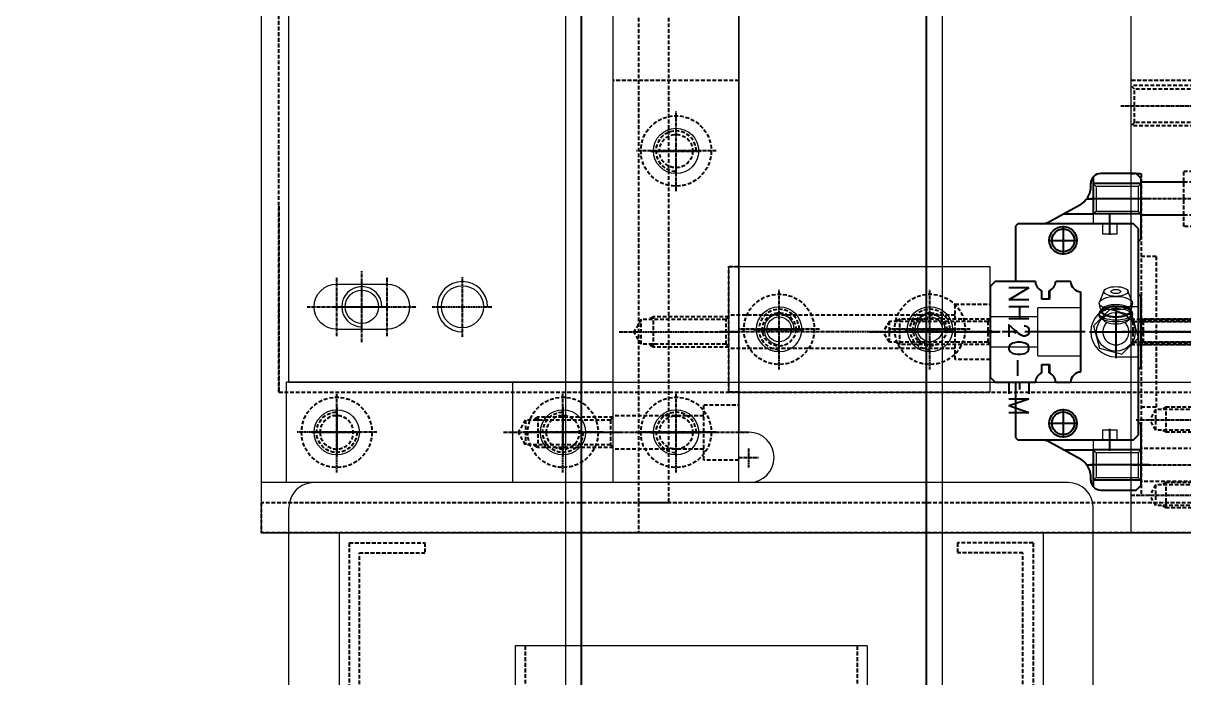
# Model space of a CAD drawing. Header units: millimetres. Extents: x -32759 to 129432, y 390 to 54305.
# Drawn here: x 11544.5 to 11775.4, y 25788.1 to 25918.3 of the extents above; entities that cross this region are included whole.
import ezdxf

# ---------------------------------------------------------------- set-up
doc = ezdxf.new("R2010")
doc.units = ezdxf.units.MM
for name, pattern in [('AM_ISO08W050', [18, 12, -1.5, 3, -1.5]), ('CENTER', [2, 1.25, -0.25, 0.25, -0.25]), ('HIDDEN', [0.375, 0.25, -0.125])]:
    doc.linetypes.add(name, pattern=pattern)
for name, color, linetype, lineweight in [('_BODY', 7, 'Continuous', 13), ('AM_4', 3, 'Continuous', 25), ('AM_5', 3, 'Continuous', 25), ('AM_7', 4, 'AM_ISO08W050', 25), ('AM_9', 253, 'Continuous', 0), ('ConnectionPoints', 7, 'Continuous', 50)]:
    doc.layers.add(name, color=color, linetype=linetype, lineweight=lineweight)
doc.layers.add('CL', color=1, linetype='CENTER')
doc.layers.add('HL', color=2, linetype='HIDDEN')
doc.styles.add('ROAMNS', font='romans.shx', dxfattribs={"width": 0.8, "bigfont": 'whgtxt.shx'})
doc.styles.get("Standard").update_dxf_attribs({"font": 'arial.ttf'})
doc.styles.add('한글', font='romans.shx', dxfattribs={"height": 4, "bigfont": 'whgtxt.shx'})
doc.dimstyles.new('20 작은 한덕_도면칫수', dxfattribs={"dimscale": 20, "dimtxt": 3.3, "dimasz": 3.5, "dimexe": 0.65, "dimexo": 1.25, "dimgap": 1, "dimtad": 1, "dimdec": 0, "dimdsep": 46, "dimtxsty": 'ROAMNS', "dimcen": 0, "dimclrd": 7, "dimclre": 7, "dimclrt": 2, "dimadec": 0, "dimazin": 2, "dimtp": 0.1, "dimtm": 0.1, "dimtfac": 0.71, "dimtdec": 0, "dimtmove": 0, "dimatfit": 3, "dimfxl": 1, "dimlwd": -1, "dimlwe": -1, "dimarcsym": 1})
doc.dimstyles.new('AM_ISO$0', dxfattribs={"dimtxt": 3.5, "dimasz": 3.5, "dimexe": 1, "dimexo": 1, "dimgap": 1.5, "dimtad": 1, "dimdsep": 46, "dimtxsty": 'Standard', "dimcen": 0, "dimclrd": 256, "dimclre": 256, "dimclrt": 2, "dimadec": 0, "dimazin": 2, "dimtp": 0.1, "dimtm": 0.1, "dimtfac": 0.71, "dimtdec": 3, "dimtmove": 0, "dimatfit": 3, "dimfxl": 1, "dimlwd": -1, "dimlwe": -1, "dimarcsym": 1})

# ---------------------------------------------------------------- blocks, each defined once
blk = doc.blocks.new('yiiyik')
at = {"ltscale": 0.5}
for p, q in [((205215.39, 28869.14), (202315.39, 28869.14)), ((202315.39, 28794.14), (205215.39, 28794.14))]:
    blk.add_line(p, q, dxfattribs=at)
at = {"layer": 'HL', "ltscale": 3}
for p, q in [((202315.39, 28865.94), (205215.39, 28865.94)), ((202315.39, 28797.34), (205215.39, 28797.34))]:
    blk.add_line(p, q, dxfattribs=at)
blk = doc.blocks.new('78544')
at = {"color": 0}
blk.add_blockref('yiiyik', (-12321.08, -5825.08), dxfattribs=at)
blk = doc.blocks.new('5WW')
at = {"ltscale": 0.5}
for p, q in [((194368.82, 19052.97), (192913.82, 19052.97)), ((192913.82, 18977.97), (194368.82, 18977.97))]:
    blk.add_line(p, q, dxfattribs=at)
at = {"layer": 'HL', "ltscale": 3}
for p, q in [((192913.82, 19049.77), (194368.82, 19049.77)), ((192913.82, 18981.17), (194368.82, 18981.17))]:
    blk.add_line(p, q, dxfattribs=at)
blk = doc.blocks.new('567W55')
at = {"ltscale": 0.5}
blk.add_line((194983.82, 20204.46), (194373.82, 20204.46), dxfattribs=at)
blk = doc.blocks.new('574534')
for name, p in [('567W55', (0, 0)), ('5WW', (615, 1151.49))]:
    blk.add_blockref(name, p)
blk = doc.blocks.new('TUWW')
at = {"ltscale": 0.5}
blk.add_circle((205051.78, 17531.93), 3.32, dxfattribs=at)
at = {"color": 1, "ltscale": 0.5}
blk.add_arc((205051.78, 17531.93), 4, 270, 180, dxfattribs=at)
at = {"layer": 'CL', "ltscale": 0.5}
for p, q in [((205051.78, 17536.93), (205051.78, 17526.93)), ((205046.78, 17531.93), (205056.78, 17531.93))]:
    blk.add_line(p, q, dxfattribs=at)
blk = doc.blocks.new('573QR')
at = {"ltscale": 0.5}
for p in [(204670.39, 17804.2), (204990.39, 18169.2)]:
    blk.add_line(p, (204670.39, 18169.2), dxfattribs=at)
blk.add_blockref('TUWW', (-336.39, 617.27))
blk = doc.blocks.new('46YWWRW')
at = {"layer": 'HL', "ltscale": 3}
for p, q in [((205225.37, 17333.38), (205590.37, 17333.38)), ((205515.37, 17327.38), (205515.37, 17333.38)), ((205590.37, 17327.38), (205590.37, 17333.38)), ((205225.37, 17327.38), (205590.37, 17327.38))]:
    blk.add_line(p, q, dxfattribs=at)
blk = doc.blocks.new('567ETW')
at = {"layer": 'HL', "ltscale": 3}
for p, q in [((204676.39, 17327.38), (204676.39, 17333.38)), ((204984.39, 17333.38), (204676.39, 17333.38)), ((204984.39, 17327.38), (204984.39, 17333.38)), ((204984.39, 17327.38), (204676.39, 17327.38))]:
    blk.add_line(p, q, dxfattribs=at)
blk = doc.blocks.new('56WERWR')
for name, p in [('573QR', (0, 203.47)), ('567ETW', (0, 964.29))]:
    blk.add_blockref(name, p)
at = {"rotation": 90}
blk.add_blockref('46YWWRW', (222003.77, -187217.7), dxfattribs=at)
blk = doc.blocks.new('r6urqr')
at = {"ltscale": 0.5}
for p, q in [((217058.62, 19152.38), (217208.62, 19152.38)), ((217053.62, 19147.38), (217053.62, 19077.38)), ((217213.62, 19147.38), (217213.62, 19077.38)), ((217058.62, 19072.38), (217208.62, 19072.38))]:
    blk.add_line(p, q, dxfattribs=at)
for centre, start, end in [((217058.62, 19147.38), 90, 180), ((217208.62, 19147.38), 0, 90), ((217058.62, 19077.38), 180, 270), ((217208.62, 19077.38), 270, 0)]:
    blk.add_arc(centre, 5, start, end, dxfattribs=at)
blk = doc.blocks.new('t7werqr')
at = {"ltscale": 0.5}
for p, q in [((217335.13, 19112.46), (217335.13, 19127.46)), ((217335.13, 19127.46), (217405.13, 19127.46)), ((217405.13, 19112.46), (217405.13, 19127.46)), ((217335.13, 19112.46), (217405.13, 19112.46))]:
    blk.add_line(p, q, dxfattribs=at)
at = {"layer": 'HL', "ltscale": 3}
for p, q in [((217337.13, 19112.46), (217337.13, 19127.46)), ((217403.13, 19112.46), (217403.13, 19127.46))]:
    blk.add_line(p, q, dxfattribs=at)
blk = doc.blocks.new('rtuq2eq')
at = {"layer": 'HL', "ltscale": 3}
for p, q in [((217390.76, 19131.08), (217334.76, 19131.08)), ((217334.76, 19131.08), (217334.76, 19116.08)), ((217390.76, 19131.08), (217390.76, 19116.08)), ((217336.76, 19129.08), (217336.76, 19116.08)), ((217336.76, 19129.08), (217388.76, 19129.08)), ((217388.76, 19129.08), (217388.76, 19116.08)), ((217334.76, 19116.08), (217336.76, 19116.08)), ((217390.76, 19116.08), (217388.76, 19116.08))]:
    blk.add_line(p, q, dxfattribs=at)
blk = doc.blocks.new('56uwerww')
for name, p in [('r6urqr', (0, 218.82)), ('t7werqr', (-236.51, 211.25))]:
    blk.add_blockref(name, p)
at = {"xscale": -1, "rotation": 90}
blk.add_blockref('rtuq2eq', (236196.69, 236693.96), dxfattribs=at)
at = {"rotation": 270}
blk.add_blockref('rtuq2eq', (198070.54, 236693.96), dxfattribs=at)
blk = doc.blocks.new('rtuwerw')
at = {"color": 6, "ltscale": 0.5}
for p, q in [((217091.65, 19895.93), (217126.65, 19895.93)), ((217091.65, 19895.93), (217091.65, 19615.93)), ((217091.65, 19895.93), (217428.65, 19895.93)), ((217061.65, 19885.93), (217001.65, 19885.93)), ((217061.65, 19745.93), (217061.65, 19885.93)), ((217061.65, 19745.93), (217001.65, 19745.93))]:
    blk.add_line(p, q, dxfattribs=at)
at = {"layer": 'HL', "ltscale": 3}
for p, q in [((217126.65, 19897.93), (217089.65, 19897.93)), ((217089.65, 19897.93), (217089.65, 19617.93)), ((217089.65, 19897.93), (217428.65, 19897.93))]:
    blk.add_line(p, q, dxfattribs=at)
blk = doc.blocks.new('6rw4w')
blk.add_blockref('rtuwerw', (-2107.45, 2362.63))
at = {"rotation": 90}
blk.add_blockref('56uwerww', (234255.4, -194955.06), dxfattribs=at)
blk = doc.blocks.new('T7IRTY')
at = {"layer": 'AM_4'}
for p, q in [((294078.03, 23800.7), (294077.03, 23799.71)), ((294077.03, 23799.71), (294077.03, 23792.7)), ((294090.04, 23800.7), (294078.03, 23800.7)), ((294088.03, 23800.2), (294087.03, 23799.2)), ((294129.03, 23800.2), (294088.03, 23800.2)), ((294090.53, 23800.21), (294090.04, 23800.7)), ((294101.03, 23800.21), (294090.53, 23800.21)), ((294101.53, 23800.7), (294101.03, 23800.21)), ((294115.54, 23800.7), (294101.53, 23800.7)), ((294116.03, 23800.21), (294115.54, 23800.7)), ((294126.53, 23800.21), (294116.03, 23800.21)), ((294127.03, 23800.7), (294126.53, 23800.21)), ((294139.04, 23800.7), (294127.03, 23800.7)), ((294130.03, 23799.2), (294129.03, 23800.2)), ((294140.03, 23799.71), (294139.04, 23800.7)), ((294140.03, 23792.7), (294140.03, 23799.71)), ((294087.03, 23799.2), (294087.03, 23776.2)), ((294130.03, 23776.2), (294130.03, 23799.2)), ((294077.71, 23791.2), (294085.03, 23791.2)), ((294079.68, 23790.7), (294079.03, 23790.7)), ((294082.03, 23789.94), (294082.03, 23791.2)), ((294085.03, 23785.31), (294085.03, 23791.2)), ((294132.03, 23785.31), (294132.03, 23791.2)), ((294132.03, 23791.2), (294139.36, 23791.2)), ((294135.03, 23789.94), (294135.03, 23791.2)), ((294138.03, 23790.7), (294137.39, 23790.7)), ((294086.53, 23782.61), (294083.18, 23788.65)), ((294116.52, 23788.7), (294100.55, 23788.7)), ((294133.89, 23788.65), (294130.54, 23782.61)), ((294098.53, 23786.7), (294098.53, 23783.72)), ((294118.53, 23783.72), (294118.53, 23786.7)), ((294100.38, 23782.46), (294102.03, 23782.46)), ((294102.03, 23782.45), (294100.38, 23782.45)), ((294102.03, 23782.46), (294102.03, 23780.96)), ((294115.03, 23782.46), (294116.69, 23782.46)), ((294115.03, 23780.96), (294115.03, 23782.46)), ((294116.69, 23782.45), (294115.03, 23782.45)), ((294098.53, 23779.7), (294098.53, 23771.7)), ((294102.03, 23780.96), (294100.38, 23780.96)), ((294116.69, 23780.96), (294115.03, 23780.96)), ((294118.53, 23771.7), (294118.53, 23779.7)), ((294087.03, 23776.2), (294087.53, 23775.7)), ((294087.53, 23775.7), (294098.53, 23775.7)), ((294118.53, 23775.7), (294129.53, 23775.7)), ((294129.53, 23775.7), (294130.03, 23776.2)), ((294098.53, 23771.7), (294099.53, 23770.7)), ((294099.53, 23770.7), (294117.53, 23770.7)), ((294117.53, 23770.7), (294118.53, 23771.7))]:
    blk.add_line(p, q, dxfattribs=at)
for points in [[(294082.03, 23789.94), (294082.29, 23789.74), (294082.52, 23789.52), (294082.75, 23789.28), (294082.95, 23789.02), (294083.18, 23788.65)], [(294133.89, 23788.65), (294134.06, 23788.92), (294134.24, 23789.18), (294134.46, 23789.43), (294134.7, 23789.66), (294135.03, 23789.94)]]:
    blk.add_lwpolyline(points, dxfattribs=at)
for centre, radius in [((294090.33, 23785.2), 2.75), ((294090.33, 23785.2), 2.25), ((294126.73, 23785.2), 2.75), ((294126.73, 23785.2), 2.25)]:
    blk.add_circle(centre, radius, dxfattribs=at)
for centre, radius, start, end in [((294079.03, 23792.7), 2, 180, 270), ((294138.03, 23792.7), 2, 270, 0), ((294079.68, 23786.7), 4, 53.9938, 90), ((294137.39, 23786.7), 4, 90, 126.0063), ((294098.46, 23788.78), 2.08, 271.9595, 357.9866), ((294118.61, 23788.78), 2.08, 182.0134, 268.0405), ((294098.46, 23781.64), 2.08, 23.1458, 88.0405), ((294098.46, 23781.64), 2.08, 23.1458, 88.0405), ((294118.61, 23781.64), 2.08, 91.9595, 156.8542), ((294118.61, 23781.64), 2.08, 91.9595, 156.8534), ((294083.03, 23780.67), 4, 0, 29.0571), ((294134.03, 23780.67), 4, 150.9429, 180), ((294098.46, 23781.78), 2.08, 271.9595, 336.8542), ((294118.61, 23781.78), 2.08, 203.1458, 268.0405)]:
    blk.add_arc(centre, radius, start, end, dxfattribs=at)
at = {"layer": 'AM_5'}
for p, q in [((294079.03, 23800.7), (294079.03, 23791.2)), ((294085.03, 23800.7), (294085.03, 23791.2)), ((294132.03, 23800.7), (294132.03, 23791.2)), ((294138.03, 23800.7), (294138.03, 23791.2))]:
    blk.add_line(p, q, dxfattribs=at)
at = {"layer": 'AM_7'}
for p, q in [((294082.03, 23802.23), (294082.03, 23790.68)), ((294135.03, 23802.23), (294135.03, 23790.68)), ((294108.53, 23790.45), (294108.53, 23800.95)), ((294103.28, 23795.7), (294113.78, 23795.7)), ((294089.23, 23794.5), (294084.83, 23794.5)), ((294132.23, 23794.5), (294127.83, 23794.5)), ((294090.33, 23782.32), (294090.33, 23788.09)), ((294108.53, 23789.6), (294108.53, 23769.8)), ((294126.73, 23782.32), (294126.73, 23788.09)), ((294087.45, 23785.2), (294093.22, 23785.2)), ((294123.85, 23785.2), (294129.62, 23785.2))]:
    blk.add_line(p, q, dxfattribs=at)
at = {"layer": 'AM_9'}
for p, q in [((294079.03, 23800.7), (294079.58, 23800.16)), ((294079.58, 23800.16), (294079.58, 23791.75)), ((294079.58, 23800.16), (294084.49, 23800.16)), ((294084.49, 23800.16), (294085.03, 23800.7)), ((294084.49, 23791.75), (294084.49, 23800.16)), ((294103.53, 23800.2), (294103.53, 23795.7)), ((294109.73, 23800.17), (294105.27, 23798.97)), ((294113, 23796.9), (294109.73, 23800.17)), ((294113.53, 23795.7), (294113.53, 23800.2)), ((294132.03, 23800.7), (294132.58, 23800.16)), ((294132.58, 23800.16), (294132.58, 23791.75)), ((294132.58, 23800.16), (294137.49, 23800.16)), ((294137.49, 23800.16), (294138.03, 23800.7)), ((294137.49, 23791.75), (294137.49, 23800.16)), ((294102.6, 23798.96), (294100.34, 23798.07)), ((294104.27, 23798.66), (294103.99, 23798.31)), ((294104, 23798.33), (294104.02, 23798.35)), ((294105.27, 23798.97), (294104.07, 23794.51)), ((294105.23, 23799), (294104.87, 23799)), ((294106.41, 23797.96), (294105.83, 23798.66)), ((294089.03, 23795.95), (294087.03, 23795.95)), ((294089.03, 23793.05), (294089.03, 23795.95)), ((294111.8, 23792.44), (294113, 23796.9)), ((294128.03, 23793.05), (294128.03, 23795.95)), ((294130.03, 23795.95), (294128.03, 23795.95)), ((294087.03, 23793.05), (294089.03, 23793.05)), ((294100.34, 23793.33), (294102.6, 23792.45)), ((294103.99, 23793.1), (294104.27, 23792.75)), ((294104.07, 23794.51), (294107.34, 23791.24)), ((294105.83, 23792.75), (294106.41, 23793.45)), ((294128.03, 23793.05), (294130.03, 23793.05)), ((294079.58, 23791.75), (294079.03, 23791.2)), ((294079.58, 23791.75), (294084.49, 23791.75)), ((294085.03, 23791.2), (294084.49, 23791.75)), ((294085.03, 23791.2), (294087.03, 23791.2)), ((294104.87, 23792.4), (294105.23, 23792.4)), ((294107.34, 23791.24), (294111.8, 23792.44)), ((294130.03, 23791.2), (294132.03, 23791.2)), ((294132.58, 23791.75), (294132.03, 23791.2)), ((294132.58, 23791.75), (294137.49, 23791.75)), ((294138.03, 23791.2), (294137.49, 23791.75)), ((294103.78, 23788.7), (294103.78, 23780.2)), ((294113.28, 23780.2), (294113.28, 23788.7)), ((294098.53, 23783.72), (294098.53, 23783.72)), ((294118.53, 23783.72), (294118.53, 23783.72)), ((294100.38, 23780.95), (294102.03, 23780.95)), ((294102.03, 23780.95), (294102.03, 23780.96)), ((294113.28, 23780.2), (294103.78, 23780.2)), ((294105.53, 23780.2), (294105.53, 23770.7)), ((294111.53, 23770.7), (294111.53, 23780.2)), ((294115.03, 23780.96), (294115.03, 23780.95)), ((294115.03, 23780.95), (294116.69, 23780.95))]:
    blk.add_line(p, q, dxfattribs=at)
for points in [[(294104.18, 23798.49), (294104.23, 23798.52), (294104.3, 23798.54), (294104.37, 23798.56), (294104.45, 23798.55), (294104.52, 23798.52), (294104.58, 23798.49)], [(294105.25, 23797.7), (294105.25, 23797.69), (294105.14, 23797.52)], [(294106.4, 23797.96), (294106.38, 23797.99), (294106.21, 23798.12), (294106.01, 23798.18), (294105.8, 23798.15), (294105.58, 23798.04), (294105.47, 23797.95), (294105.36, 23797.83), (294105.25, 23797.7)], [(294106.64, 23797.48), (294106.53, 23797.77), (294106.4, 23797.96)], [(294106.64, 23793.92), (294106.78, 23794.33), (294106.89, 23794.78), (294106.95, 23795.25), (294106.97, 23795.75), (294106.95, 23796.22), (294106.87, 23796.7), (294106.77, 23797.1), (294106.64, 23797.48)], [(294104.09, 23792.98), (294104.09, 23792.99), (294104.01, 23793.07), (294104, 23793.08)], [(294104.58, 23792.91), (294104.53, 23792.89), (294104.46, 23792.86), (294104.39, 23792.85), (294104.31, 23792.86), (294104.24, 23792.89), (294104.22, 23792.9)], [(294105.14, 23793.89), (294105.29, 23793.66), (294105.45, 23793.48), (294105.65, 23793.33), (294105.84, 23793.24), (294106.04, 23793.23), (294106.22, 23793.29), (294106.39, 23793.43), (294106.4, 23793.45)], [(294106.4, 23793.45), (294106.53, 23793.65), (294106.64, 23793.92)]]:
    blk.add_lwpolyline(points, dxfattribs=at)
blk.add_circle((294108.53, 23795.7), 3.85, dxfattribs=at)
for centre, radius, start, end in [((294102.82, 23795.7), 3.3, 57.5686, 90), ((294108.53, 23795.7), 2.6, 223.2105, 136.7895), ((294108.53, 23795.7), 5, 180, 0), ((294102.82, 23795.7), 3.3, 270, 302.4314), ((294098.46, 23788.77), 2.08, 271.9595, 358.108), ((294118.61, 23788.77), 2.08, 181.892, 268.0405), ((294098.46, 23781.77), 2.08, 271.9595, 336.8542), ((294118.61, 23781.77), 2.08, 203.1458, 268.0405)]:
    blk.add_arc(centre, radius, start, end, dxfattribs=at)
for centre, major_axis in [((294100.5, 23795.7), (0, -2.4)), ((294102.82, 23795.7), (0, -3.3)), ((294104.51, 23795.7), (0, -2.91)), ((294104.87, 23795.7), (0, -3.3)), ((294105.23, 23795.7), (0, -3.3)), ((294100.5, 23795.7), (0, 1))]:
    blk.add_ellipse(centre, major_axis=major_axis, ratio=0.406737, dxfattribs=at)
blk.add_ellipse((294104.29, 23795.7), major_axis=(0, -2.88), ratio=0.406737, start_param=6.513207, end_param=12.682655, dxfattribs=at)
at = {"layer": 'ConnectionPoints'}
for p in [(294108.53, 23775.7, -20), (294108.53, 23775.7, -20), (294108.53, 23775.7, -20), (294108.53, 23770.7)]:
    blk.add_point(p, dxfattribs=at)
at = {"ltscale": 0.5, "style": '한글'}
blk.add_text('NH20-EM', height=4, dxfattribs=at).set_placement((294099.1, 23774.41))
blk = doc.blocks.new('54urf')
at = {"layer": 'CL', "ltscale": 0.5}
blk.add_line((243137.21, 51724.08), (243113.41, 51724.08), dxfattribs=at)
at = {"layer": 'HL', "ltscale": 3}
for p, q in [((243115.41, 51727.08), (243115.95, 51726.53)), ((243115.41, 51727.08), (243130.41, 51727.08)), ((243130.41, 51727.08), (243130.41, 51721.08)), ((243130.41, 51727.08), (243131.34, 51726.53)), ((243115.95, 51726.53), (243115.95, 51721.62)), ((243115.95, 51726.53), (243132.86, 51726.53)), ((243132.86, 51726.53), (243132.86, 51721.62)), ((243132.86, 51726.53), (243134.28, 51724.08)), ((243132.86, 51721.62), (243134.28, 51724.08)), ((243115.41, 51721.08), (243115.95, 51721.62)), ((243115.41, 51721.08), (243130.41, 51721.08)), ((243115.95, 51721.62), (243132.86, 51721.62)), ((243130.41, 51721.08), (243131.34, 51721.62))]:
    blk.add_line(p, q, dxfattribs=at)
blk = doc.blocks.new('U9I')
at = {"layer": 'CL', "ltscale": 0.5}
for p, q in [((214985.86, 45040.21), (214985.86, 45030.21)), ((214980.86, 45035.21), (214990.86, 45035.21))]:
    blk.add_line(p, q, dxfattribs=at)
at = {"layer": 'HL', "ltscale": 3}
blk.add_circle((214985.86, 45035.21), 3.32, dxfattribs=at)
blk.add_arc((214985.86, 45035.21), 4, 270, 180, dxfattribs=at)
blk = doc.blocks.new('tyuiwrw')
at = {"ltscale": 0.5}
for p, q in [((215968.57, 45365.36), (215968.57, 45345.36)), ((215968.57, 45365.36), (216033.57, 45365.36)), ((215988.57, 45365.36), (215988.57, 45345.36)), ((216033.57, 45365.36), (216033.57, 45345.36)), ((215968.57, 45345.36), (216033.57, 45345.36))]:
    blk.add_line(p, q, dxfattribs=at)
at = {"extrusion": (0, 0, -1), "zscale": -1}
for name, p, rotation in [('U9I', (-170943.37, -169630.5), 90), ('U9I', (-170988.37, -169630.5), 90), ('54urf', (27146.83, 97079.44), 180)]:
    blk.add_blockref(name, p, dxfattribs=dict(at, rotation=rotation))
blk = doc.blocks.new('56ryu6u')
at = {"layer": 'CL', "ltscale": 0.5}
blk.add_line((289834.86, 32314.43), (289834.86, 32293.43), dxfattribs=at)
at = {"layer": 'HL', "ltscale": 3}
for p, q in [((289832.4, 32311.89), (289831.86, 32312.43)), ((289831.86, 32295.43), (289831.86, 32312.43)), ((289832.4, 32311.89), (289837.32, 32311.89)), ((289832.4, 32295.98), (289832.4, 32311.89)), ((289837.32, 32311.89), (289837.86, 32312.43)), ((289837.32, 32295.98), (289837.32, 32311.89)), ((289837.86, 32295.43), (289837.86, 32312.43)), ((289831.86, 32295.43), (289832.4, 32295.98)), ((289832.4, 32295.98), (289837.32, 32295.98)), ((289837.86, 32295.43), (289837.32, 32295.98))]:
    blk.add_line(p, q, dxfattribs=at)
blk = doc.blocks.new('t7ie56')
at = {"layer": 'HL', "ltscale": 3}
for p, q in [((286782.96, 33444.36), (286782.96, 33447.36)), ((286782.96, 33447.36), (286857.96, 33447.36)), ((286857.96, 33447.36), (286857.96, 33444.36))]:
    blk.add_line(p, q, dxfattribs=at)
for p in [(-3041.4, 1151.92), (-2987.4, 1151.92)]:
    blk.add_blockref('56ryu6u', p)
blk = doc.blocks.new('tywe')
at = {"layer": 'CL', "ltscale": 0.5}
blk.add_line((289853.7, 32050.75), (289832.7, 32050.75), dxfattribs=at)
at = {"layer": 'HL', "ltscale": 3}
for p, q in [((289843.1, 32043.75), (289843.1, 32057.75)), ((289843.1, 32057.75), (289851.7, 32057.75)), ((289843.1, 32055.25), (289834.7, 32055.25)), ((289843.1, 32046.25), (289834.7, 32046.25)), ((289851.7, 32043.75), (289843.1, 32043.75))]:
    blk.add_line(p, q, dxfattribs=at)
blk = doc.blocks.new('t7ury')
at = {"layer": 'CL', "ltscale": 0.5}
blk.add_line((288271.31, 33815.77), (288247.31, 33815.77), dxfattribs=at)
at = {"layer": 'HL', "ltscale": 3}
for p, q in [((288262.81, 33819.07), (288249.31, 33819.07)), ((288262.81, 33810.27), (288262.81, 33821.27)), ((288262.81, 33821.27), (288269.31, 33821.27)), ((288262.81, 33812.47), (288249.31, 33812.47)), ((288269.31, 33810.27), (288262.81, 33810.27))]:
    blk.add_line(p, q, dxfattribs=at)
blk = doc.blocks.new('ryurt')
at = {"rotation": 90}
for p in [(338858.56, -254730.72), (338946.56, -254730.72)]:
    blk.add_blockref('t7ury', p, dxfattribs=at)
blk = doc.blocks.new('ryr')
at = {"layer": 'CL', "ltscale": 0.5}
blk.add_line((305289.43, 32616.68), (305313.89, 32616.68), dxfattribs=at)
at = {"layer": 'HL', "ltscale": 3}
for p, q in [((305291.34, 32620.68), (305306.34, 32620.68)), ((305306.34, 32620.68), (305306.34, 32612.68)), ((305306.34, 32620.18), (305308.34, 32620.18)), ((305291.34, 32612.68), (305306.34, 32612.68)), ((305306.34, 32613.18), (305308.34, 32613.18))]:
    blk.add_line(p, q, dxfattribs=at)
blk = doc.blocks.new('54t43')
at = {"layer": 'CL', "ltscale": 0.5}
blk.add_line((295492.24, 32846.58), (295471.24, 32846.58), dxfattribs=at)
at = {"layer": 'HL', "ltscale": 3}
for p, q in [((295473.24, 32850.58), (295473.92, 32849.91)), ((295473.24, 32850.58), (295490.24, 32850.58)), ((295473.92, 32849.91), (295473.92, 32843.26)), ((295473.92, 32849.91), (295489.57, 32849.91)), ((295489.57, 32849.91), (295490.24, 32850.58)), ((295489.57, 32849.91), (295489.57, 32843.26)), ((295473.24, 32842.58), (295473.92, 32843.26)), ((295473.24, 32842.58), (295490.24, 32842.58)), ((295473.92, 32843.26), (295489.57, 32843.26)), ((295489.57, 32843.26), (295490.24, 32842.58))]:
    blk.add_line(p, q, dxfattribs=at)
blk = doc.blocks.new('ryurre')
at = {"ltscale": 0.5}
blk.add_circle((288333.94, 33797.74), 2.46, dxfattribs=at)
at = {"color": 1, "ltscale": 0.5}
blk.add_arc((288333.94, 33797.74), 3, 270, 180, dxfattribs=at)
at = {"layer": 'CL', "ltscale": 0.5}
for p, q in [((288333.94, 33801.74), (288333.94, 33793.74)), ((288329.94, 33797.74), (288337.94, 33797.74))]:
    blk.add_line(p, q, dxfattribs=at)
blk = doc.blocks.new('yutr')
for p in [(16722.84, -271.66), (16782.84, -271.66)]:
    blk.add_blockref('ryurre', p)
blk = doc.blocks.new('6TUYRTYR')
at = {"rotation": 270}
blk.add_blockref('tywe', (262808.24, 323370.29), dxfattribs=at)
blk = doc.blocks.new('uoe4t')
at = {"layer": 'CL', "ltscale": 0.5}
blk.add_line((294885.29, 32336.56), (294864.29, 32336.56), dxfattribs=at)
at = {"layer": 'HL', "ltscale": 3}
for p, q in [((294866.29, 32339.06), (294866.73, 32338.63)), ((294866.29, 32339.06), (294879.29, 32339.06)), ((294866.73, 32338.63), (294866.73, 32334.5)), ((294866.73, 32338.63), (294881.36, 32338.63)), ((294879.29, 32339.06), (294879.29, 32334.06)), ((294879.29, 32339.06), (294880.04, 32338.63)), ((294881.36, 32338.63), (294881.36, 32334.5)), ((294881.36, 32338.63), (294882.55, 32336.56)), ((294881.36, 32334.5), (294882.55, 32336.56)), ((294866.29, 32334.06), (294866.73, 32334.5)), ((294866.29, 32334.06), (294879.29, 32334.06)), ((294866.73, 32334.5), (294881.36, 32334.5)), ((294879.29, 32334.06), (294880.04, 32334.5))]:
    blk.add_line(p, q, dxfattribs=at)
blk = doc.blocks.new('r5yrty')
at = {"layer": 'CL', "ltscale": 0.5}
blk.add_line((305148.86, 32015.19), (305126.86, 32015.19), dxfattribs=at)
at = {"layer": 'HL', "ltscale": 3}
for p, q in [((305128.86, 32017.69), (305129.29, 32017.26)), ((305128.86, 32017.69), (305146.86, 32017.69)), ((305129.29, 32017.26), (305129.29, 32013.12)), ((305129.29, 32017.26), (305146.43, 32017.26)), ((305146.43, 32017.26), (305146.86, 32017.69)), ((305146.43, 32017.26), (305146.43, 32013.12)), ((305128.86, 32012.69), (305129.29, 32013.12)), ((305128.86, 32012.69), (305146.86, 32012.69)), ((305129.29, 32013.12), (305146.43, 32013.12)), ((305146.43, 32013.12), (305146.86, 32012.69))]:
    blk.add_line(p, q, dxfattribs=at)
blk = doc.blocks.new('678ryr')
at = {"layer": 'CL', "ltscale": 0.5}
blk.add_line((221745.57, 19805.85), (221725.57, 19805.85), dxfattribs=at)
at = {"layer": 'HL', "ltscale": 3}
for p, q in [((221727.57, 19808.35), (221728, 19807.92)), ((221727.57, 19808.35), (221743.57, 19808.35)), ((221743.14, 19807.92), (221743.57, 19808.35)), ((221728, 19807.92), (221728, 19803.78)), ((221728, 19807.92), (221743.14, 19807.92)), ((221743.14, 19807.92), (221743.14, 19803.78)), ((221727.57, 19803.35), (221728, 19803.78)), ((221728, 19803.78), (221743.14, 19803.78)), ((221743.14, 19803.78), (221743.57, 19803.35)), ((221727.57, 19803.35), (221743.57, 19803.35))]:
    blk.add_line(p, q, dxfattribs=at)
blk = doc.blocks.new('y8iertee')
at = {"layer": 'CL', "ltscale": 0.5}
blk.add_line((221116.94, 20073.1), (221138.94, 20073.1), dxfattribs=at)
at = {"layer": 'HL', "ltscale": 3}
for p, q in [((221118.94, 20078.6), (221125.44, 20078.6)), ((221125.44, 20078.6), (221125.44, 20067.6)), ((221125.44, 20076.4), (221136.94, 20076.4)), ((221125.44, 20069.8), (221136.94, 20069.8)), ((221125.44, 20067.6), (221118.94, 20067.6))]:
    blk.add_line(p, q, dxfattribs=at)
blk = doc.blocks.new('575te')
at = {"layer": 'CL', "ltscale": 0.5}
blk.add_line((218687.88, 16677), (218706.88, 16677), dxfattribs=at)
at = {"layer": 'HL', "ltscale": 3}
for p, q in [((218689.88, 16682.5), (218696.38, 16682.5)), ((218696.38, 16682.5), (218696.38, 16671.5)), ((218696.38, 16680.3), (218704.88, 16680.3)), ((218696.38, 16673.7), (218704.88, 16673.7)), ((218696.38, 16671.5), (218689.88, 16671.5))]:
    blk.add_line(p, q, dxfattribs=at)
blk = doc.blocks.new('678erte3')
at = {"layer": 'CL', "ltscale": 0.5}
blk.add_line((234021.92, 18492.67), (234002.72, 18492.67), dxfattribs=at)
at = {"layer": 'HL', "ltscale": 3}
for p, q in [((234004.72, 18494.67), (234005.1, 18494.29)), ((234004.72, 18494.67), (234016.72, 18494.67)), ((234016.72, 18494.67), (234016.72, 18490.67)), ((234016.72, 18494.67), (234017.38, 18494.29)), ((234005.1, 18494.29), (234005.1, 18491.05)), ((234005.1, 18494.29), (234018.34, 18494.29)), ((234018.34, 18494.29), (234018.34, 18491.05)), ((234018.34, 18494.29), (234019.28, 18492.67)), ((234018.34, 18491.05), (234019.28, 18492.67)), ((234004.72, 18490.67), (234005.1, 18491.05)), ((234004.72, 18490.67), (234016.72, 18490.67)), ((234005.1, 18491.05), (234018.34, 18491.05)), ((234016.72, 18490.67), (234017.38, 18491.05))]:
    blk.add_line(p, q, dxfattribs=at)
blk = doc.blocks.new('tyweds')
at = {"ltscale": 0.5}
for p, q in [((213187.37, 44090.51), (213187.37, 44070.51)), ((213187.37, 44090.51), (213507.37, 44090.51)), ((213507.37, 44090.51), (213507.37, 44070.51)), ((213217.87, 44070.51), (213217.87, 44072.51)), ((213217.87, 44072.51), (213237.87, 44072.51)), ((213237.87, 44072.51), (213237.87, 44070.51)), ((213456.87, 44070.51), (213456.87, 44072.51)), ((213456.87, 44072.51), (213476.87, 44072.51)), ((213476.87, 44072.51), (213476.87, 44070.51)), ((213187.37, 44070.51), (213507.37, 44070.51))]:
    blk.add_line(p, q, dxfattribs=at)
at = {"layer": 'HL', "ltscale": 3}
for p, q in [((213194.87, 44090.51), (213194.87, 44088.51)), ((213258.87, 44090.51), (213258.87, 44088.51)), ((213277.37, 44070.51), (213277.37, 44090.51)), ((213305.37, 44090.51), (213305.37, 44087.51)), ((213327.37, 44070.51), (213327.37, 44090.51)), ((213367.37, 44070.51), (213367.37, 44090.51)), ((213389.37, 44090.51), (213389.37, 44087.51)), ((213417.37, 44070.51), (213417.37, 44090.51)), ((213435.87, 44090.51), (213435.87, 44088.51)), ((213499.87, 44090.51), (213499.87, 44088.51)), ((213258.87, 44088.51), (213194.87, 44088.51)), ((213212.37, 44085.51), (213212.37, 44088.51)), ((213242.37, 44085.51), (213242.37, 44088.51)), ((213435.87, 44088.51), (213499.87, 44088.51)), ((213452.37, 44085.51), (213452.37, 44088.51)), ((213482.37, 44085.51), (213482.37, 44088.51)), ((213242.37, 44085.51), (213212.37, 44085.51)), ((213305.37, 44087.51), (213389.37, 44087.51)), ((213452.37, 44085.51), (213482.37, 44085.51)), ((213221.37, 44073.51), (213473.37, 44073.51)), ((213221.37, 44073.51), (213221.37, 44070.51)), ((213473.37, 44073.51), (213473.37, 44070.51))]:
    blk.add_line(p, q, dxfattribs=at)
for name, p, rotation in [('ryr', (245914.05, -261217.83), 90), ('ryr', (246014.05, -261217.83), 90), ('54t43', (246118.95, -251399.73), 90), ('54t43', (246163.95, -251399.73), 90), ('54t43', (246193.95, -251399.73), 90), ('54t43', (246223.95, -251399.73), 90), ('54t43', (246268.95, -251399.73), 90), ('r5yrty', (181452.18, 349219.37), 270), ('575te', (229930.87, -174616.37), 90), ('575te', (230117.87, -174616.37), 90), ('y8iertee', (233513.97, -177048.43), 90), ('678ryr', (233273.22, -177655.06), 90), ('y8iertee', (233566.97, -177048.43), 90), ('uoe4t', (245531.44, -250795.78), 90), ('uoe4t', (245546.44, -250795.78), 90), ('tywe', (181330.63, 333922.21), 270)]:
    blk.add_blockref(name, p, dxfattribs=dict(rotation=rotation))
at = {"xscale": -1}
for name, p, rotation in [('r5yrty', (245242.56, 349219.37), 90), ('y8iertee', (193127.77, -177048.43), 270), ('678ryr', (193421.52, -177655.06), 270), ('y8iertee', (193180.77, -177048.43), 270)]:
    blk.add_blockref(name, p, dxfattribs=dict(at, rotation=rotation))
for name, p in [('ryurt', (-91739.41, 10551.92)), ('t7ie56', (-73473.09, 10626.15)), ('yutr', (-91739.41, 10551.92))]:
    blk.add_blockref(name, p)
at = {"color": 6}
blk.add_blockref('6TUYRTYR', (-81545.61, 10551.92), dxfattribs=at)
at = {"xscale": -1}
blk.add_blockref('678erte3', (447512.09, 25587.84), dxfattribs=at)
blk = doc.blocks.new('uyer')
at = {"layer": 'CL', "ltscale": 0.5}
blk.add_line((289760.37, 32188.48), (289734.37, 32188.48), dxfattribs=at)
at = {"layer": 'HL', "ltscale": 3}
for p, q in [((289736.37, 32190.98), (289736.8, 32190.55)), ((289736.37, 32190.98), (289754.37, 32190.98)), ((289736.8, 32190.55), (289736.8, 32186.41)), ((289736.8, 32190.55), (289756.43, 32190.55)), ((289754.37, 32190.98), (289754.37, 32185.98)), ((289754.37, 32190.98), (289755.12, 32190.55)), ((289756.43, 32190.55), (289756.43, 32186.41)), ((289756.43, 32190.55), (289757.63, 32188.48)), ((289756.43, 32186.41), (289757.63, 32188.48)), ((289736.37, 32185.98), (289736.8, 32186.41)), ((289736.37, 32185.98), (289754.37, 32185.98)), ((289736.8, 32186.41), (289756.43, 32186.41)), ((289754.37, 32185.98), (289755.12, 32186.41))]:
    blk.add_line(p, q, dxfattribs=at)
blk = doc.blocks.new('YTUWEW')
at = {"layer": 'CL', "ltscale": 0.5}
blk.add_line((296671.57, 33543.23), (296727.57, 33543.23), dxfattribs=at)
at = {"layer": 'HL', "ltscale": 3}
for p, q in [((296673.57, 33548.73), (296680.57, 33548.73)), ((296680.57, 33548.73), (296680.57, 33537.73)), ((296680.57, 33546.53), (296725.57, 33546.53)), ((296680.57, 33539.93), (296725.57, 33539.93)), ((296680.57, 33537.73), (296673.57, 33537.73))]:
    blk.add_line(p, q, dxfattribs=at)
blk = doc.blocks.new('ureyre')
at = {"ltscale": 0.5}
blk.add_circle((240909.09, 36676.37), 2.46, dxfattribs=at)
at = {"color": 1, "ltscale": 0.5}
blk.add_arc((240909.09, 36676.37), 3, 270, 180, dxfattribs=at)
at = {"layer": 'CL', "ltscale": 0.5}
for p, q in [((240909.09, 36680.37), (240909.09, 36672.37)), ((240905.09, 36676.37), (240913.09, 36676.37))]:
    blk.add_line(p, q, dxfattribs=at)
blk = doc.blocks.new('tifyjr')
at = {"ltscale": 0.5}
for p, q in [((212581.87, 44128.48), (212606.87, 44128.48)), ((212581.87, 44128.48), (212581.87, 44076.48)), ((212606.87, 44128.48), (212606.87, 44076.48)), ((212581.87, 44076.48), (212606.87, 44076.48))]:
    blk.add_line(p, q, dxfattribs=at)
at = {"rotation": 90}
for name, p in [('YTUWEW', (246137.09, -252597.09)), ('uyer', (244782.35, -245659.89))]:
    blk.add_blockref(name, p, dxfattribs=at)
for name, p in [('U9I', (-2391.5, -916.73)), ('ureyre', (-28314.72, 7442.1)), ('U9I', (-2391.5, -946.73)), ('ureyre', (-28314.72, 7412.1))]:
    blk.add_blockref(name, p)
blk = doc.blocks.new('73WEY')
at = {"layer": 'CL', "ltscale": 0.5}
blk.add_line((214993.63, 45114.79), (214993.63, 45143.79), dxfattribs=at)
at = {"layer": 'HL', "ltscale": 3}
for p, q in [((214990.33, 45123.79), (214990.33, 45141.79)), ((214996.93, 45123.79), (214996.93, 45141.79)), ((214988.13, 45116.79), (214988.13, 45123.79)), ((214988.13, 45123.79), (214999.13, 45123.79)), ((214999.13, 45123.79), (214999.13, 45116.79))]:
    blk.add_line(p, q, dxfattribs=at)
blk = doc.blocks.new('utyitrytu')
at = {"ltscale": 0.5}
blk.add_circle((317432.25, 30756.61), 2.46, dxfattribs=at)
at = {"color": 1, "ltscale": 0.5}
blk.add_arc((317432.25, 30756.61), 3, 270, 180, dxfattribs=at)
at = {"layer": 'CL', "ltscale": 0.5}
for p, q in [((317432.25, 30760.61), (317432.25, 30752.61)), ((317428.25, 30756.61), (317436.25, 30756.61))]:
    blk.add_line(p, q, dxfattribs=at)
blk = doc.blocks.new('t7erwtwt')
at = {"layer": 'CL', "ltscale": 0.5}
blk.add_line((214996.58, 45003.39), (214970.58, 45003.39), dxfattribs=at)
at = {"layer": 'HL', "ltscale": 3}
for p, q in [((214972.58, 45007.39), (214973.25, 45006.71)), ((214972.58, 45007.39), (214994.58, 45007.39)), ((214973.25, 45006.71), (214973.25, 45000.06)), ((214973.25, 45006.71), (214993.9, 45006.71)), ((214993.9, 45006.71), (214994.58, 45007.39)), ((214993.9, 45006.71), (214993.9, 45000.06)), ((214972.58, 44999.39), (214973.25, 45000.06)), ((214973.25, 45000.06), (214993.9, 45000.06)), ((214993.9, 45000.06), (214994.58, 44999.39)), ((214972.58, 44999.39), (214994.58, 44999.39))]:
    blk.add_line(p, q, dxfattribs=at)
blk = doc.blocks.new('t7ueqrr')
at = {"ltscale": 0.5}
for p, q in [((215375.15, 45380.36), (215675.15, 45380.36)), ((215375.15, 45355.36), (215375.15, 45380.36)), ((215675.15, 45355.36), (215675.15, 45380.36)), ((215375.15, 45355.36), (215675.15, 45355.36))]:
    blk.add_line(p, q, dxfattribs=at)
at = {"layer": 'CL', "ltscale": 0.5}
blk.add_line((215525.15, 45382.36), (215525.15, 45353.36), dxfattribs=at)
at = {"layer": 'HL', "ltscale": 3}
for p, q in [((215455.15, 45355.36), (215455.15, 45380.36)), ((215595.15, 45355.36), (215595.15, 45380.36)), ((215470.15, 45358.36), (215580.15, 45358.36)), ((215470.15, 45355.36), (215470.15, 45358.36)), ((215580.15, 45355.36), (215580.15, 45358.36)), ((215393.15, 45355.36), (215393.15, 45357.36)), ((215393.15, 45357.36), (215418.15, 45357.36)), ((215418.15, 45357.36), (215418.15, 45355.36)), ((215632.15, 45355.36), (215632.15, 45357.36)), ((215632.15, 45357.36), (215657.15, 45357.36)), ((215657.15, 45357.36), (215657.15, 45355.36))]:
    blk.add_line(p, q, dxfattribs=at)
for name, p, rotation in [('73WEY', (391.51, 238.56), 359.999999999885), ('73WEY', (430471.28, 90497.15), 180), ('t7erwtwt', (260493.54, -169614.22), 90), ('t7erwtwt', (260563.54, -169614.22), 90), ('54urf', (267129.22, -197758.05), 90), ('54urf', (267369.22, -197758.05), 90)]:
    blk.add_blockref(name, p, dxfattribs=dict(rotation=rotation))
at = {"xscale": -1, "rotation": 180}
blk.add_blockref('73WEY', (579.01, 90497.15), dxfattribs=at)
at = {"xscale": -1}
blk.add_blockref('73WEY', (430658.78, 238.56), dxfattribs=at)
for name, p in [('U9I', (399.28, 332.65)), ('U9I', (455.28, 332.65)), ('utyitrytu', (-101954.6, 14611.25)), ('U9I', (511.28, 332.65)), ('utyitrytu', (-101907.1, 14611.25)), ('U9I', (567.28, 332.65)), ('utyitrytu', (-101859.6, 14611.25)), ('U9I', (623.28, 332.65)), ('U9I', (679.28, 332.65))]:
    blk.add_blockref(name, p)
blk = doc.blocks.new('yrtwete')
at = {"ltscale": 0.5}
for p, q in [((214459.87, 41588.41), (214459.87, 41578.41)), ((214468.87, 41588.41), (214468.87, 41578.41))]:
    blk.add_line(p, q, dxfattribs=at)
for centre, start, end in [((214464.37, 41588.41), 0, 180), ((214464.37, 41578.41), 180, 0)]:
    blk.add_arc(centre, 4.5, start, end, dxfattribs=at)
at = {"layer": 'CL', "ltscale": 0.5}
for p, q in [((214464.37, 41594.31), (214464.37, 41572.52)), ((214470.26, 41588.41), (214458.48, 41588.41)), ((214471.43, 41583.41), (214457.31, 41583.41)), ((214470.26, 41578.41), (214458.48, 41578.41))]:
    blk.add_line(p, q, dxfattribs=at)
blk = doc.blocks.new('t7iwew')
at = {"ltscale": 0.5}
blk.add_circle((215328.44, 43179.99), 4.19, dxfattribs=at)
at = {"color": 1, "ltscale": 0.5}
blk.add_arc((215328.44, 43179.99), 5, 270, 180, dxfattribs=at)
at = {"layer": 'CL', "ltscale": 0.5}
for p, q in [((215328.44, 43185.99), (215328.44, 43173.99)), ((215322.44, 43179.99), (215334.44, 43179.99))]:
    blk.add_line(p, q, dxfattribs=at)
blk = doc.blocks.new('y8owerw')
at = {"ltscale": 0.5}
blk.add_circle((214207.73, 40377.93), 4.5, dxfattribs=at)
at = {"layer": 'CL', "ltscale": 0.5}
for p, q in [((214207.73, 40369.93), (214207.73, 40385.93)), ((214199.73, 40377.93), (214215.73, 40377.93))]:
    blk.add_line(p, q, dxfattribs=at)
at = {"layer": 'HL', "ltscale": 3}
blk.add_circle((214207.73, 40377.93), 7, dxfattribs=at)
blk = doc.blocks.new('uietwt')
at = {"ltscale": 0.5}
for p, q in [((214435.14, 41279.29), (214115.14, 41279.29)), ((214115.14, 41279.29), (214115.14, 40914.29)), ((214125.14, 41182.29), (214125.14, 41279.29)), ((214415.14, 41184.29), (214135.14, 41184.29)), ((214135.14, 41182.29), (214135.14, 41184.29))]:
    blk.add_line(p, q, dxfattribs=at)
blk.add_arc((214130.14, 41182.29), 5, 180, 0, dxfattribs=at)
at = {"layer": 'CL', "ltscale": 0.5}
for p, q in [((214130.14, 41184.29), (214130.14, 41180.29)), ((214128.14, 41182.29), (214132.14, 41182.29))]:
    blk.add_line(p, q, dxfattribs=at)
for name, p in [('y8owerw', (-72.59, 886.36)), ('t7iwew', (-1168.31, -1940.7)), ('y8owerw', (-72.59, 841.36)), ('y8owerw', (-72.59, 818.86)), ('y8owerw', (-16.59, 818.86)), ('y8owerw', (-52.09, 798.36)), ('y8owerw', (-52.09, 768.36))]:
    blk.add_blockref(name, p)
at = {"xscale": -1}
blk.add_blockref('yrtwete', (428624.51, -324.12), dxfattribs=at)
blk = doc.blocks.new('567wrw')
for name, p in [('uietwt', (2471.6, 3610.06)), ('t7ueqrr', (1221.58, -561)), ('tifyjr', (4032.87, 667.88)), ('tyweds', (3399.36, 625.84))]:
    blk.add_blockref(name, p)
for name, p, rotation in [('tyuiwrw', (261962.1, -171149.22), 90), ('T7IRTY', (510735.27, 68515.06), 180)]:
    blk.add_blockref(name, p, dxfattribs=dict(rotation=rotation))
blk = doc.blocks.new('sdfgsdfgcxvxbxcv')
at = {"rotation": 90}
for name, p in [('78544', (283040.327, -53812.435)), ('574534', (280200.736, -55901.946)), ('6rw4w', (282199.832, -76417.324)), ('567wrw', (304825.127, -78049.857)), ('56WERWR', (278308.441, -66133.518))]:
    blk.add_blockref(name, p, dxfattribs=at)
blk = doc.blocks.new('*D1345')
at = {"color": 7, "linetype": 'ByBlock', "transparency": 16777216}
for p, q in [((97320.9, 13113.96), (97320.9, 13254.97)), ((98295.9, 13113.96), (98295.9, 13254.97)), ((97390.9, 13241.97), (98225.9, 13241.97))]:
    blk.add_line(p, q, dxfattribs=at)
at = {"color": 7, "transparency": 16777216}
for points in [[(97390.9, 13230.3), (97390.9, 13253.64), (97320.9, 13241.97)], [(98225.9, 13230.3), (98225.9, 13253.64), (98295.9, 13241.97)]]:
    blk.add_solid(points, dxfattribs=at)
at = {"layer": 'Defpoints', "color": 0, "transparency": 16777216}
for p in [(98295.9, 13241.97), (97320.9, 13088.96), (98295.9, 13088.96)]:
    blk.add_point(p, dxfattribs=at)
at = {"color": 2, "transparency": 16777216, "insert": (97917.84, 13188.97), "char_height": 66, "attachment_point": 5, "rotation": 180, "style": 'ROAMNS'}
blk.add_mtext('975', dxfattribs=at)
blk = doc.blocks.new('*D1348')
at = {"linetype": 'ByBlock', "ltscale": 0.5, "transparency": 16777216}
for p, q in [((97322.9, 13119.86), (97294.45, 13119.86)), ((97295.45, 13095.46), (97295.45, 13116.36)), ((97319.9, 13091.96), (97294.45, 13091.96))]:
    blk.add_line(p, q, dxfattribs=at)
at = {"ltscale": 0.5, "transparency": 16777216}
for points in [[(97296.04, 13116.36), (97294.87, 13116.36), (97295.45, 13119.86)], [(97296.04, 13095.46), (97294.87, 13095.46), (97295.45, 13091.96)]]:
    blk.add_solid(points, dxfattribs=at)
at = {"layer": 'Defpoints', "color": 0, "ltscale": 0.5, "transparency": 16777216}
for p in [(97295.45, 13119.86), (97323.9, 13119.86), (97320.9, 13091.96)]:
    blk.add_point(p, dxfattribs=at)
at = {"color": 2, "ltscale": 0.5, "transparency": 16777216, "insert": (97298.74, 13105.91), "char_height": 3.5, "attachment_point": 5, "rotation": 270, "bg_fill": 3, "box_fill_scale": 1.1, "bg_fill_color": 256, "bg_fill_true_color": 13158600, "bg_fill_transparency": 0}
blk.add_mtext('27.9', dxfattribs=at)
blk = doc.blocks.new('y8e5ey')
dim = blk.add_linear_dim(base=(98295.895, 13241.97), p1=(97320.895, 13088.96), p2=(98295.895, 13088.96), angle=0, dimstyle='20 작은 한덕_도면칫수')
dim.commit()
dim.dimension.update_dxf_attribs({"geometry": '*D1345', "text_midpoint": (97917.84, 13241.97), "dimtype": 128})
at = {"ltscale": 0.5}
dim = blk.add_linear_dim(base=(97295.455, 13119.861), p1=(97320.895, 13091.96), p2=(97323.895, 13119.861), angle=90, dimstyle='AM_ISO$0', override={"dimfxl": 8, "dimtfill": 1}, dxfattribs=at)
dim.commit()
dim.dimension.update_dxf_attribs({"geometry": '*D1348', "text_midpoint": (97298.742, 13105.91)})
blk = doc.blocks.new('2')
at = {"color": 6, "xscale": -1}
blk.add_blockref('y8e5ey', (121155.752, -6800.077), dxfattribs=at)
blk = doc.blocks.new('dfsgxcvbxcbxcvbxcbv')
blk.add_blockref('2', (329352.025, 132259.335))

msp = doc.modelspace()

# ---------------------------------------------------------------- block references
at = {"layer": '_BODY'}
for name in ['sdfgsdfgcxvxbxcv', 'dfsgxcvbxcbxcvbxcbv']:
    msp.add_blockref(name, (-248343.91, -112719.97), dxfattribs=at)

doc.saveas('drawing.dxf')
